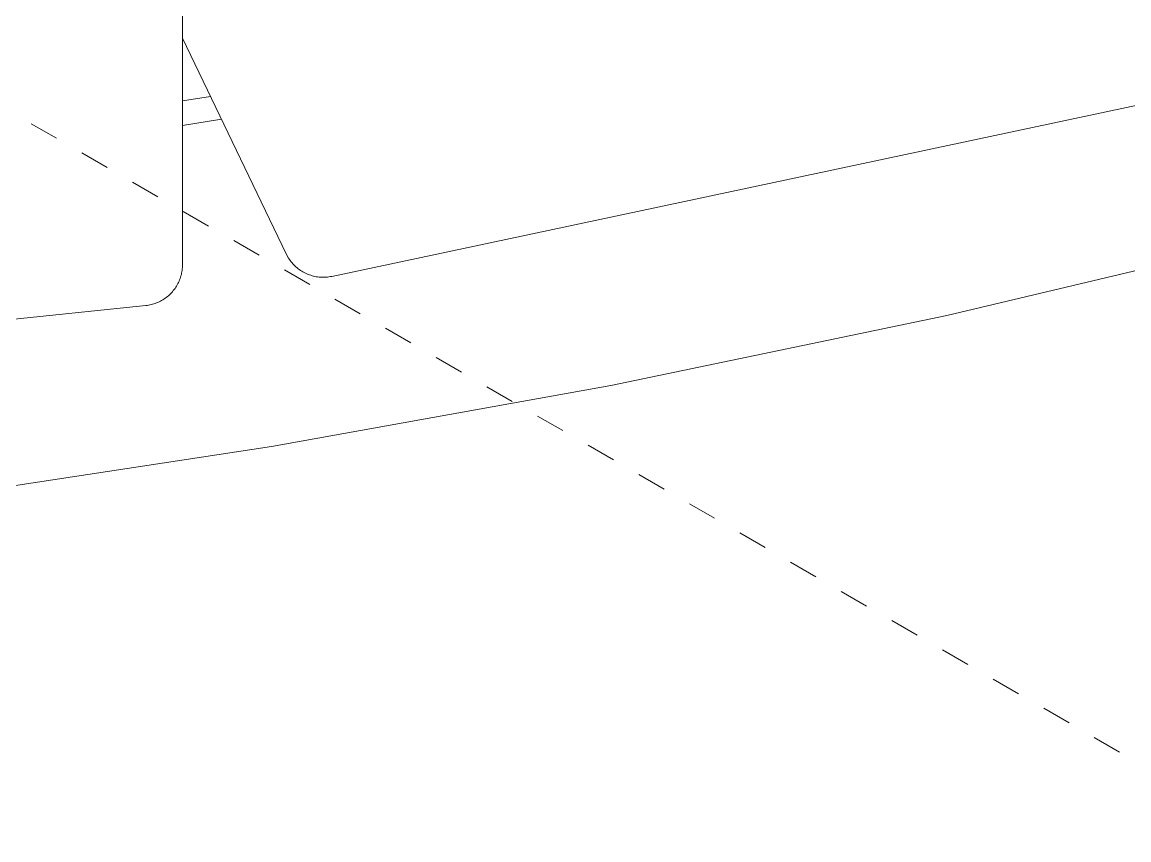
# Model space of a CAD drawing. Header units: inches. Extents: x -4 to 200, y 0 to 129.
# Drawn here: x 178.315 to 182.102, y 93.298 to 96.096 of the extents above; entities that cross this region are included whole.
import ezdxf

# ---------------------------------------------------------------- set-up
doc = ezdxf.new("R2010")
doc.units = ezdxf.units.IN
doc.linetypes.add('HIDDEN', pattern=[1.905, 1.27, -0.635])
doc.layers.add('ZANO_R', color=7, linetype='Continuous', lineweight=0)
doc.layers.add('ZANO_R_przerywana', color=250, linetype='HIDDEN', lineweight=0)

msp = doc.modelspace()

# ---------------------------------------------------------------- linework, layer by layer
at = {"layer": 'ZANO_R'}
for p, q in [((178.864, 96.12626), (178.864, 95.26591)), ((183.4683, 96.09588), (179.37475, 95.22609)), ((179.21891, 95.30268), (178.864, 96.04155)), ((178.864, 95.82642), (178.95993, 95.84184)), ((178.99748, 95.76367), (178.864, 95.74228)), ((181.47906, 95.09209), (182.61316, 95.36101)), ((179.22708, 95.288), (179.21891, 95.30268)), ((179.22977, 95.28394), (179.22708, 95.288)), ((179.23259, 95.27998), (179.22977, 95.28394)), ((179.23555, 95.27611), (179.23259, 95.27998)), ((179.23865, 95.27235), (179.23555, 95.27611)), ((179.24187, 95.26871), (179.23865, 95.27235)), ((178.86107, 95.23735), (178.86001, 95.23267)), ((178.86196, 95.24206), (178.86107, 95.23735)), ((178.8627, 95.24679), (178.86196, 95.24206)), ((178.86327, 95.25155), (178.8627, 95.24679)), ((178.86368, 95.25633), (178.86327, 95.25155)), ((178.86392, 95.26112), (178.86368, 95.25633)), ((178.864, 95.26591), (178.86392, 95.26112)), ((179.24522, 95.26517), (179.24187, 95.26871)), ((179.24868, 95.26176), (179.24522, 95.26517)), ((179.25227, 95.25846), (179.24868, 95.26176)), ((179.25596, 95.25529), (179.25227, 95.25846)), ((179.25976, 95.25225), (179.25596, 95.25529)), ((179.26367, 95.24935), (179.25976, 95.25225)), ((179.26767, 95.24658), (179.26367, 95.24935)), ((179.27177, 95.24395), (179.26767, 95.24658)), ((179.27596, 95.24147), (179.27177, 95.24395)), ((179.28023, 95.23913), (179.27596, 95.24147)), ((179.28457, 95.23694), (179.28023, 95.23913)), ((179.289, 95.23491), (179.28457, 95.23694)), ((179.29348, 95.23303), (179.289, 95.23491)), ((178.846, 95.1971), (178.84358, 95.19296)), ((178.84828, 95.20132), (178.846, 95.1971)), ((178.85041, 95.20561), (178.84828, 95.20132)), ((178.85239, 95.20998), (178.85041, 95.20561)), ((178.85422, 95.2144), (178.85239, 95.20998)), ((178.8559, 95.21889), (178.85422, 95.2144)), ((178.85743, 95.22344), (178.8559, 95.21889)), ((178.8588, 95.22803), (178.85743, 95.22344)), ((178.86001, 95.23267), (178.8588, 95.22803)), ((179.29804, 95.2313), (179.29348, 95.23303)), ((179.30264, 95.22973), (179.29804, 95.2313)), ((179.3073, 95.22833), (179.30264, 95.22973)), ((179.31201, 95.22708), (179.3073, 95.22833)), ((179.31676, 95.226), (179.31201, 95.22708)), ((179.32154, 95.22509), (179.31676, 95.226)), ((179.32635, 95.22434), (179.32154, 95.22509)), ((179.33118, 95.22376), (179.32635, 95.22434)), ((179.33603, 95.22334), (179.33118, 95.22376)), ((179.34089, 95.2231), (179.33603, 95.22334)), ((179.34576, 95.22302), (179.34089, 95.2231)), ((179.35062, 95.22311), (179.34576, 95.22302)), ((179.35549, 95.22337), (179.35062, 95.22311)), ((179.36033, 95.2238), (179.35549, 95.22337)), ((179.36516, 95.2244), (179.36033, 95.2238)), ((179.36997, 95.22516), (179.36516, 95.2244)), ((179.37475, 95.22609), (179.36997, 95.22516)), ((178.81591, 95.16008), (178.81225, 95.15699)), ((178.81947, 95.16329), (178.81591, 95.16008)), ((178.82291, 95.16662), (178.81947, 95.16329)), ((178.82624, 95.17007), (178.82291, 95.16662)), ((178.82945, 95.17363), (178.82624, 95.17007)), ((178.83254, 95.1773), (178.82945, 95.17363)), ((178.8355, 95.18107), (178.83254, 95.1773)), ((178.83833, 95.18494), (178.8355, 95.18107)), ((178.84102, 95.18891), (178.83833, 95.18494)), ((178.84358, 95.19296), (178.84102, 95.18891)), ((178.73803, 95.12617), (174.44507, 94.67999)), ((178.74279, 95.12674), (178.73803, 95.12617)), ((178.74753, 95.12748), (178.74279, 95.12674)), ((178.75224, 95.12838), (178.74753, 95.12748)), ((178.75691, 95.12944), (178.75224, 95.12838)), ((178.76155, 95.13066), (178.75691, 95.12944)), ((178.76614, 95.13204), (178.76155, 95.13066)), ((178.77068, 95.13357), (178.76614, 95.13204)), ((178.77517, 95.13526), (178.77068, 95.13357)), ((178.7796, 95.1371), (178.77517, 95.13526)), ((178.78396, 95.13908), (178.7796, 95.1371)), ((178.78825, 95.14122), (178.78396, 95.13908)), ((178.79247, 95.1435), (178.78825, 95.14122)), ((178.7966, 95.14592), (178.79247, 95.1435)), ((178.80065, 95.14849), (178.7966, 95.14592)), ((178.80461, 95.15119), (178.80065, 95.14849)), ((178.80848, 95.15402), (178.80461, 95.15119)), ((178.81225, 95.15699), (178.80848, 95.15402)), ((180.32957, 94.85315), (181.47906, 95.09209)), ((179.16822, 94.64452), (180.32957, 94.85315)), ((177.99853, 94.46636), (179.16822, 94.64452))]:
    msp.add_line(p, q, dxfattribs=at)
at = {"layer": 'ZANO_R_przerywana', "ltscale": 0.05}
msp.add_line((182.58999, 93.29842), (173.68431, 98.44012), dxfattribs=at)

doc.saveas('drawing.dxf')
